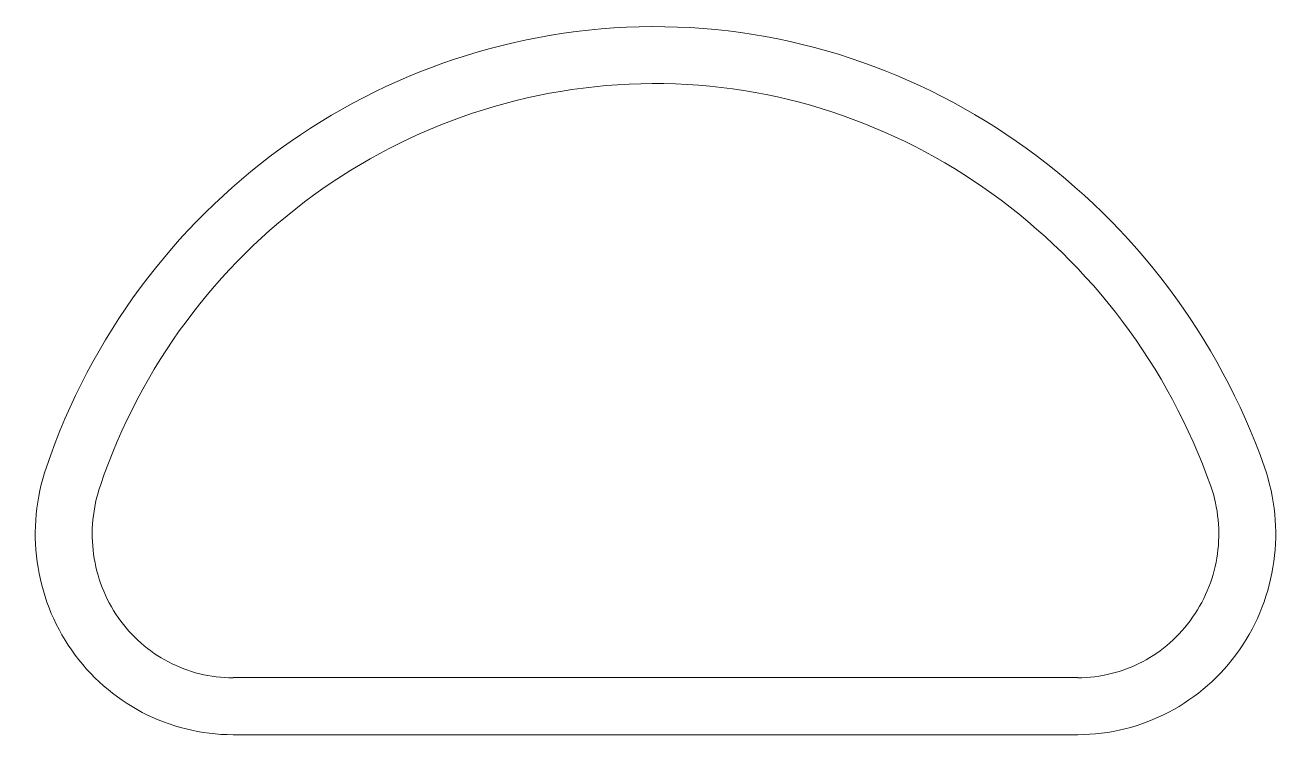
# Model space of a CAD drawing. Header units: millimetres. Extents: x -104 to 90, y -60 to 124.
# Drawn here: x 62.43 to 90.03, y 19.79 to 35.32 of the extents above; entities that cross this region are included whole.
import ezdxf

# ---------------------------------------------------------------- set-up
doc = ezdxf.new("R2010")
doc.units = ezdxf.units.MM
doc.header["$MEASUREMENT"] = 0
doc.layers.add('Cut', color=7, linetype='Continuous')
doc.layers.add('Engrave', color=7, linetype='Continuous')

msp = doc.modelspace()

# ---------------------------------------------------------------- linework, layer by layer
at = {"layer": 'Cut', "color": 250, "lineweight": 9}
msp.add_open_spline([(85.4733, 19.7882), (85.4733, 19.7882), (66.979, 19.7882), (66.979, 19.7882), (66.979, 19.7882), (65.5745, 19.7863), (64.2564, 20.4761), (63.443, 21.6385), (63.443, 21.6385), (62.6296, 22.8007), (62.4257, 24.3018), (62.8899, 25.6474), (62.8899, 25.6474), (64.8471, 31.3933), (70.1642, 35.259), (76.1533, 35.2904), (76.1533, 35.2904), (82.1424, 35.3218), (87.5469, 31.3725), (89.5625, 25.6474), (89.5625, 25.6474), (90.03, 24.303), (89.8261, 22.8119), (89.0157, 21.6475), (89.0157, 21.6475), (88.2052, 20.483), (86.8778, 19.7899), (85.4733, 19.7882)], degree=3, knots=[0, 0, 0, 0, 0.125, 0.125, 0.125, 0.125, 0.25, 0.25, 0.25, 0.25, 0.375, 0.375, 0.375, 0.375, 0.5, 0.5, 0.5, 0.5, 0.625, 0.625, 0.625, 0.625, 0.75, 0.75, 0.75, 0.75, 1, 1, 1, 1], dxfattribs=at)
at = {"layer": 'Engrave', "color": 240, "lineweight": 9}
msp.add_open_spline([(66.979, 21.0333), (66.979, 21.0333), (66.979, 21.0382), (66.979, 21.0382), (66.979, 21.0382), (66.979, 21.0382), (85.4733, 21.0382), (85.4733, 21.0382), (85.4733, 21.0382), (85.4733, 21.0382), (85.4733, 21.0333), (85.4733, 21.0333), (85.4733, 21.0333), (85.9717, 21.0339), (86.4584, 21.1583), (86.8933, 21.3865), (86.8933, 21.3865), (87.3203, 21.6106), (87.6989, 21.9418), (87.9903, 22.3604), (87.9903, 22.3604), (88.2832, 22.7813), (88.4662, 23.2574), (88.5329, 23.746), (88.5329, 23.746), (88.6005, 24.2411), (88.5539, 24.7511), (88.3872, 25.2329), (88.3872, 25.2329), (88.3872, 25.2329), (88.3857, 25.2324), (88.3857, 25.2324), (88.3857, 25.2324), (87.4597, 27.8628), (85.7546, 30.0823), (83.5947, 31.6354), (83.5947, 31.6354), (81.4561, 33.1733), (78.8717, 34.0594), (76.1582, 34.0453), (76.1582, 34.0453), (73.4357, 34.0311), (70.8613, 33.1419), (68.742, 31.6011), (68.742, 31.6011), (66.6236, 30.0609), (64.9644, 27.8684), (64.0715, 25.247), (64.0715, 25.247), (64.0715, 25.247), (64.0715, 25.2421), (64.0715, 25.2421), (64.0715, 25.2421), (63.9022, 24.7514), (63.8546, 24.2347), (63.9231, 23.7376), (63.9231, 23.7376), (63.9913, 23.243), (64.1733, 22.7661), (64.4635, 22.3514), (64.4635, 22.3514), (64.7537, 21.9366), (65.1337, 21.6062), (65.5656, 21.3802), (65.5656, 21.3802), (65.9963, 21.1548), (66.4802, 21.0327), (66.979, 21.0333)], degree=3, knots=[0, 0, 0, 0, 0.0555556, 0.0555556, 0.0555556, 0.0555556, 0.1111111, 0.1111111, 0.1111111, 0.1111111, 0.1666667, 0.1666667, 0.1666667, 0.1666667, 0.2222222, 0.2222222, 0.2222222, 0.2222222, 0.2777778, 0.2777778, 0.2777778, 0.2777778, 0.3333333, 0.3333333, 0.3333333, 0.3333333, 0.3888889, 0.3888889, 0.3888889, 0.3888889, 0.4444444, 0.4444444, 0.4444444, 0.4444444, 0.5, 0.5, 0.5, 0.5, 0.5555556, 0.5555556, 0.5555556, 0.5555556, 0.6111111, 0.6111111, 0.6111111, 0.6111111, 0.6666667, 0.6666667, 0.6666667, 0.6666667, 0.7222222, 0.7222222, 0.7222222, 0.7222222, 0.7777778, 0.7777778, 0.7777778, 0.7777778, 0.8333333, 0.8333333, 0.8333333, 0.8333333, 0.8888889, 0.8888889, 0.8888889, 0.8888889, 1, 1, 1, 1], dxfattribs=at)

doc.saveas('drawing.dxf')
